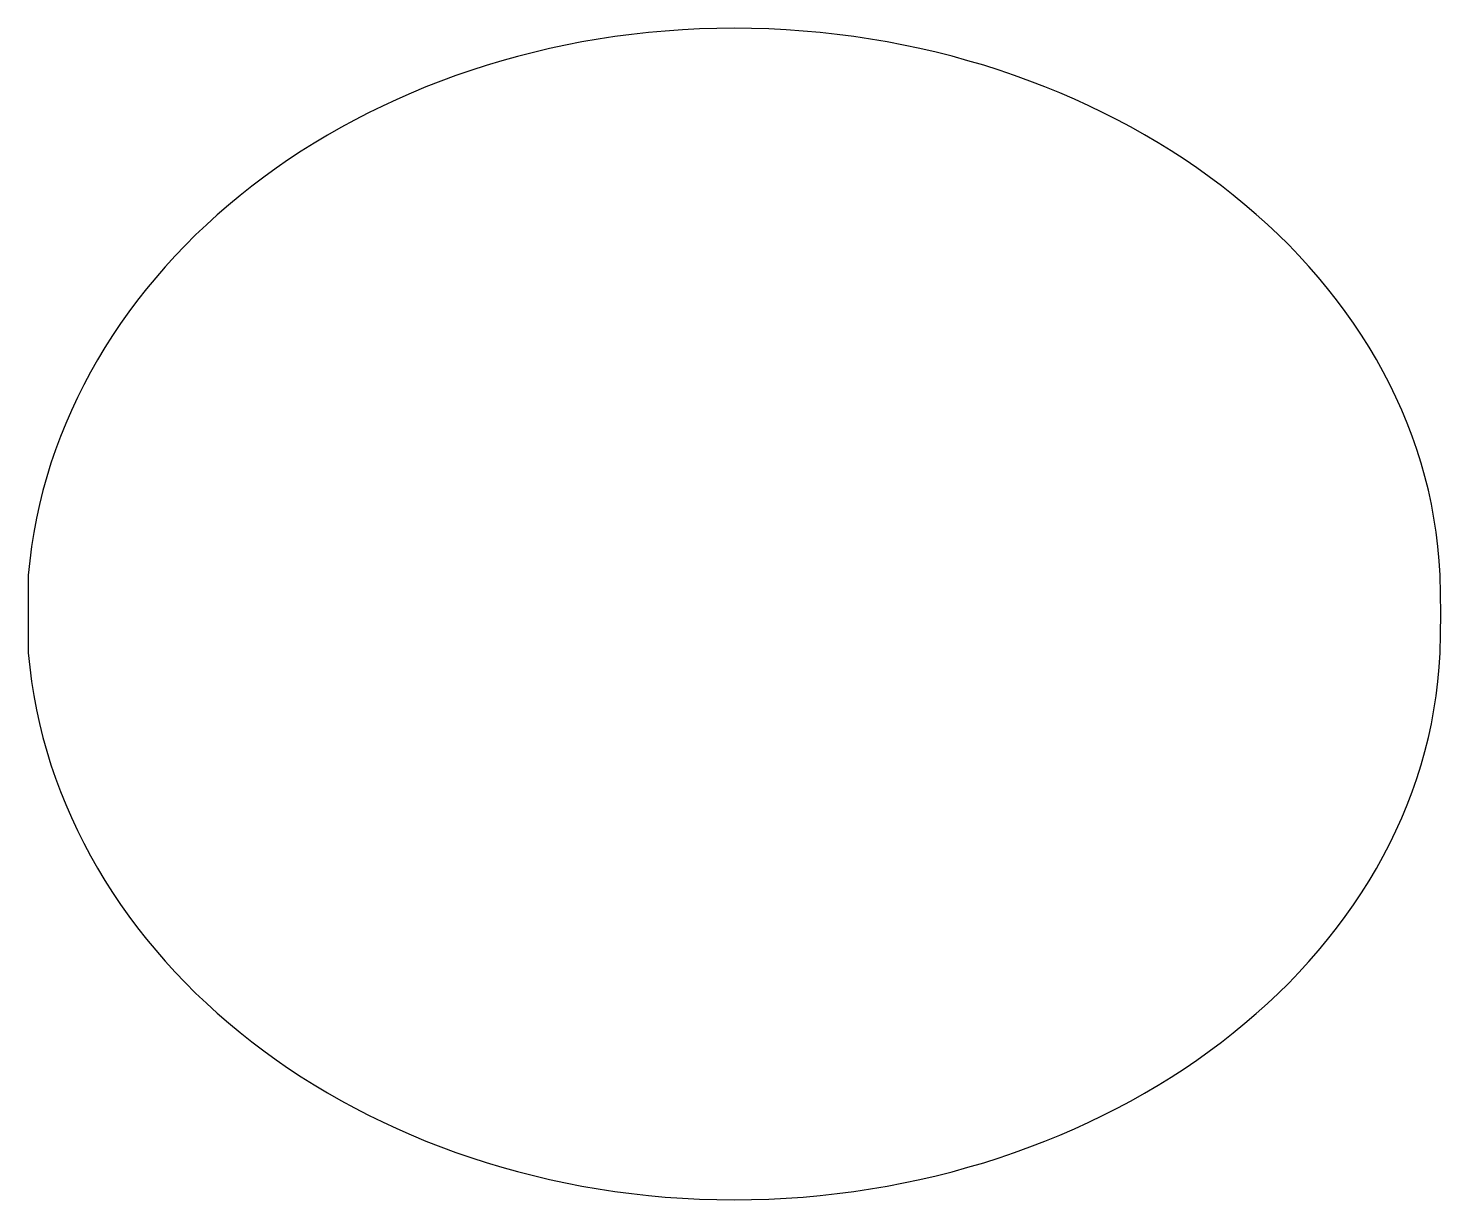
# Model space of a CAD drawing. Extents: x -460.4 to -434.4, y 909.4 to 930.9.
import ezdxf

# ---------------------------------------------------------------- set-up
doc = ezdxf.new("R2010")
doc.units = 0
doc.layers.add('CUT_FIRST', color=105, linetype='CONTINUOUS')

msp = doc.modelspace()

# ---------------------------------------------------------------- linework, layer by layer
at = {"layer": 'CUT_FIRST'}
msp.add_lwpolyline([(-460.364, 920.823), (-460.364, 919.4), (-460.338, 919.136), (-460.304, 918.873), (-460.263, 918.613), (-460.214, 918.354), (-460.158, 918.098), (-460.095, 917.844), (-460.025, 917.592), (-459.948, 917.343), (-459.864, 917.096), (-459.773, 916.852), (-459.676, 916.61), (-459.572, 916.371), (-459.462, 916.135), (-459.345, 915.901), (-459.222, 915.67), (-459.093, 915.442), (-458.958, 915.217), (-458.816, 914.996), (-458.669, 914.777), (-458.516, 914.562), (-458.357, 914.35), (-458.193, 914.141), (-458.023, 913.936), (-457.847, 913.734), (-457.666, 913.536), (-457.48, 913.341), (-457.289, 913.15), (-457.092, 912.963), (-456.891, 912.78), (-456.684, 912.601), (-456.473, 912.425), (-456.257, 912.254), (-456.036, 912.087), (-455.811, 911.924), (-455.582, 911.766), (-455.348, 911.612), (-455.109, 911.462), (-454.867, 911.317), (-454.621, 911.176), (-454.37, 911.04), (-454.116, 910.909), (-453.857, 910.782), (-453.595, 910.66), (-453.33, 910.544), (-453.061, 910.432), (-452.788, 910.325), (-452.512, 910.224), (-452.233, 910.127), (-451.951, 910.036), (-451.665, 909.951), (-451.377, 909.87), (-451.085, 909.796), (-450.791, 909.727), (-450.494, 909.663), (-450.195, 909.605), (-449.893, 909.553), (-449.589, 909.507), (-449.282, 909.467), (-448.973, 909.433), (-448.662, 909.404), (-448.348, 909.382), (-448.033, 909.366), (-447.716, 909.357), (-447.397, 909.354), (-447.078, 909.357), (-446.761, 909.366), (-446.444, 909.382), (-446.13, 909.404), (-445.818, 909.432), (-445.507, 909.466), (-445.198, 909.507), (-444.891, 909.553), (-444.587, 909.604), (-444.285, 909.662), (-443.985, 909.725), (-443.688, 909.794), (-443.394, 909.869), (-443.102, 909.949), (-442.813, 910.034), (-442.527, 910.125), (-442.245, 910.221), (-441.965, 910.323), (-441.689, 910.429), (-441.416, 910.541), (-441.147, 910.657), (-440.881, 910.778), (-440.619, 910.905), (-440.361, 911.036), (-440.106, 911.172), (-439.856, 911.312), (-439.61, 911.457), (-439.369, 911.607), (-439.131, 911.761), (-438.898, 911.919), (-438.67, 912.082), (-438.447, 912.248), (-438.228, 912.419), (-438.014, 912.594), (-437.805, 912.774), (-437.602, 912.957), (-437.403, 913.144), (-437.21, 913.334), (-437.023, 913.529), (-436.841, 913.727), (-436.665, 913.929), (-436.494, 914.134), (-436.33, 914.343), (-436.171, 914.555), (-436.019, 914.77), (-435.872, 914.989), (-435.733, 915.211), (-435.599, 915.436), (-435.472, 915.664), (-435.352, 915.895), (-435.239, 916.128), (-435.132, 916.365), (-435.033, 916.605), (-434.94, 916.847), (-434.855, 917.091), (-434.777, 917.339), (-434.707, 917.588), (-434.644, 917.841), (-434.588, 918.095), (-434.541, 918.352), (-434.501, 918.611), (-434.469, 918.872), (-434.446, 919.135), (-434.43, 919.4), (-434.42, 919.742), (-434.416, 920.112), (-434.42, 920.481), (-434.43, 920.823), (-434.446, 921.088), (-434.469, 921.351), (-434.501, 921.612), (-434.541, 921.871), (-434.588, 922.128), (-434.644, 922.383), (-434.707, 922.635), (-434.777, 922.884), (-434.855, 923.132), (-434.94, 923.376), (-435.033, 923.619), (-435.132, 923.858), (-435.239, 924.095), (-435.352, 924.328), (-435.472, 924.559), (-435.599, 924.787), (-435.733, 925.012), (-435.872, 925.234), (-436.019, 925.453), (-436.171, 925.668), (-436.33, 925.88), (-436.494, 926.089), (-436.665, 926.294), (-436.841, 926.496), (-437.023, 926.694), (-437.21, 926.889), (-437.403, 927.079), (-437.602, 927.266), (-437.805, 927.449), (-438.014, 927.629), (-438.228, 927.804), (-438.447, 927.975), (-438.67, 928.142), (-438.898, 928.304), (-439.131, 928.463), (-439.369, 928.616), (-439.61, 928.766), (-439.856, 928.911), (-440.106, 929.051), (-440.361, 929.187), (-440.619, 929.318), (-440.881, 929.445), (-441.147, 929.566), (-441.416, 929.683), (-441.689, 929.794), (-441.965, 929.9), (-442.245, 930.002), (-442.527, 930.098), (-442.813, 930.189), (-443.102, 930.274), (-443.394, 930.354), (-443.688, 930.429), (-443.985, 930.498), (-444.285, 930.561), (-444.587, 930.619), (-444.891, 930.671), (-445.198, 930.717), (-445.507, 930.757), (-445.818, 930.791), (-446.13, 930.819), (-446.444, 930.841), (-446.761, 930.857), (-447.078, 930.866), (-447.397, 930.869), (-447.716, 930.866), (-448.033, 930.857), (-448.348, 930.841), (-448.662, 930.819), (-448.973, 930.791), (-449.282, 930.756), (-449.589, 930.716), (-449.893, 930.67), (-450.195, 930.618), (-450.494, 930.56), (-450.791, 930.497), (-451.085, 930.427), (-451.377, 930.353), (-451.665, 930.272), (-451.951, 930.187), (-452.233, 930.096), (-452.512, 929.999), (-452.788, 929.898), (-453.061, 929.791), (-453.33, 929.679), (-453.595, 929.563), (-453.857, 929.441), (-454.116, 929.314), (-454.37, 929.183), (-454.621, 929.047), (-454.867, 928.906), (-455.109, 928.761), (-455.348, 928.611), (-455.582, 928.457), (-455.811, 928.299), (-456.036, 928.136), (-456.257, 927.969), (-456.473, 927.798), (-456.684, 927.622), (-456.891, 927.443), (-457.092, 927.26), (-457.289, 927.073), (-457.48, 926.882), (-457.666, 926.687), (-457.847, 926.489), (-458.023, 926.287), (-458.193, 926.082), (-458.357, 925.873), (-458.516, 925.661), (-458.669, 925.446), (-458.816, 925.227), (-458.958, 925.006), (-459.093, 924.781), (-459.222, 924.553), (-459.345, 924.322), (-459.462, 924.089), (-459.572, 923.852), (-459.676, 923.613), (-459.773, 923.371), (-459.864, 923.127), (-459.948, 922.88), (-460.025, 922.631), (-460.095, 922.379), (-460.158, 922.125), (-460.214, 921.869), (-460.263, 921.61), (-460.304, 921.35), (-460.338, 921.088), (-460.364, 920.823)], close=True, dxfattribs=at)

doc.saveas('drawing.dxf')
